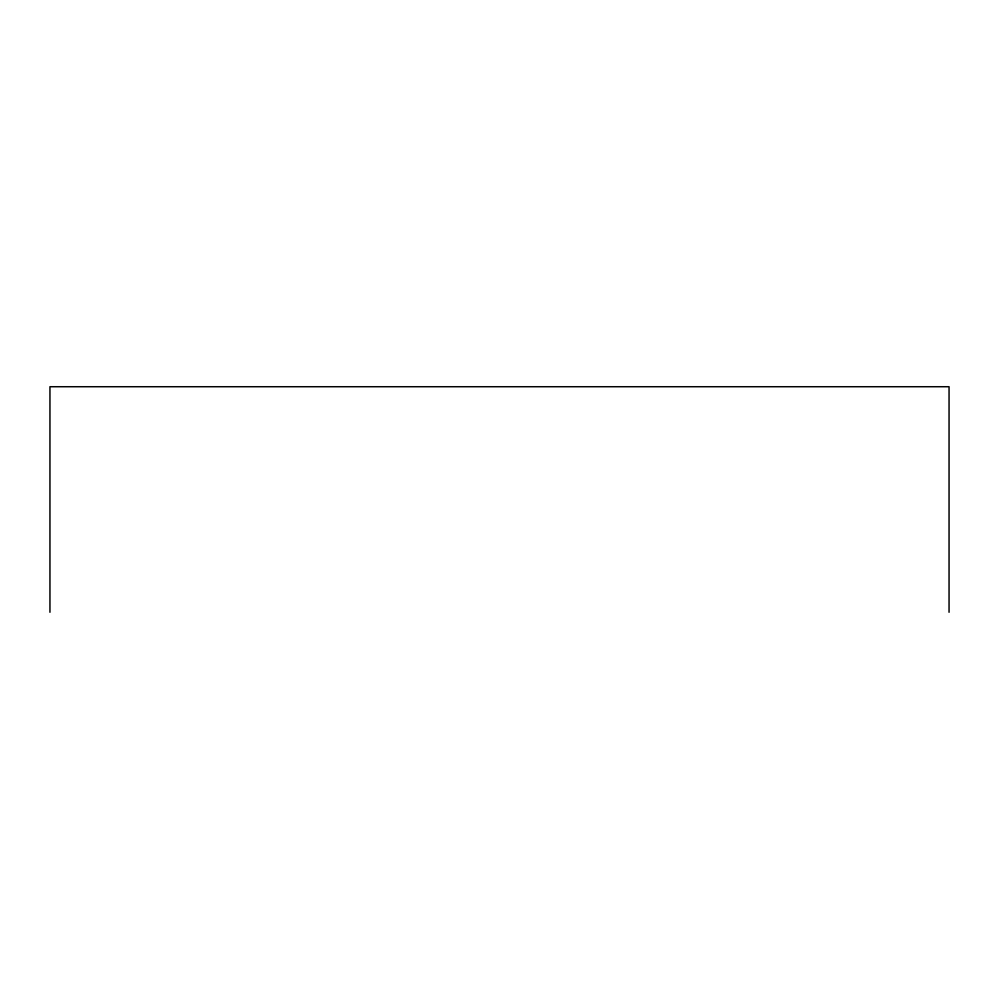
<?xml version="1.0" encoding="UTF-8"?>
<svg xmlns="http://www.w3.org/2000/svg" width="999" height="999" viewBox="0 0 999 999"><rect width="100%" height="100%" fill="white"/><g stroke="black" fill="none" stroke-linecap="round" stroke-linejoin="round"><path stroke-width="1.5" d="M949.05 612.275L949.05 386.725L49.95 386.725L49.95 612.275"/></g></svg>
